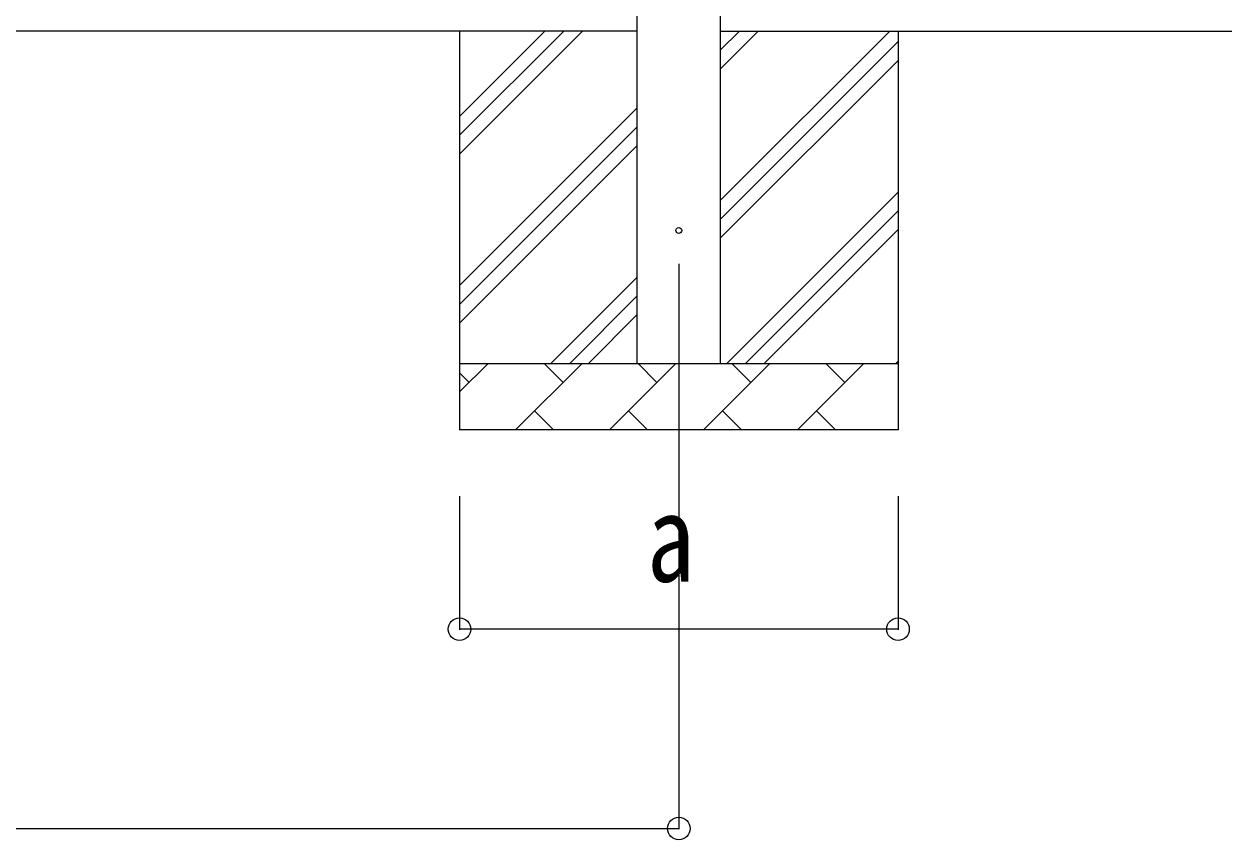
# Model space of a CAD drawing. Units: millimetres, scale not verified. Extents: x -16820 to 16820, y -11880 to 11880.
# Drawn here: x -12571 to -10753, y -6384 to -5157 of the extents above; entities that cross this region are included whole.
import ezdxf
from ezdxf.enums import TextEntityAlignment as Align

# ---------------------------------------------------------------- set-up
doc = ezdxf.new("R2010")
doc.units = ezdxf.units.MM
doc.header["$LTSCALE"] = 50
for name, color, linetype in [('0-3_YKK_12', 2, 'Continuous'), ('0-4_YKK_13', 4, 'Continuous'), ('0-5_YKK_A1', 4, 'Continuous'), ('0-6_YKK_D', 6, 'Continuous')]:
    doc.layers.add(name, color=color, linetype=linetype)
doc.styles.add('ＭＳ ゴシック', font='')
doc.styles.get('ＭＳ ゴシック').set_extended_font_data('MS Gothic')

msp = doc.modelspace()

# ---------------------------------------------------------------- linework, layer by layer
at = {"layer": '0-3_YKK_12'}
msp.add_line((-11585.42, -5517), (-11585.42, -6017), dxfattribs=at)
at = {"layer": '0-4_YKK_13'}
msp.add_circle((-11585.42, -5467), 4.5, dxfattribs=at)
at = {"layer": '0-5_YKK_A1'}
for p, q in [((-11647.92, -5667), (-11647.92, -2867)), ((-11522.92, -2867), (-11522.92, -5667)), ((-11647.92, -5167), (-14395.92, -5167)), ((-11915.42, -5167), (-11915.42, -5767)), ((-11915.42, -5352.05), (-11730.37, -5167)), ((-11915.42, -5323.77), (-11758.65, -5167)), ((-11915.42, -5295.48), (-11786.94, -5167)), ((-11522.92, -5167), (-10752.92, -5167)), ((-11522.92, -5422.1), (-11267.82, -5167)), ((-11522.92, -5224.11), (-11465.81, -5167)), ((-11522.92, -5195.82), (-11494.1, -5167)), ((-11255.42, -5167), (-11255.42, -5767)), ((-11522.92, -5450.38), (-11255.42, -5182.88)), ((-11522.92, -5478.67), (-11255.42, -5211.17)), ((-11915.42, -5550.04), (-11647.92, -5282.54)), ((-11915.42, -5578.32), (-11647.92, -5310.82)), ((-11915.42, -5606.61), (-11647.92, -5339.11)), ((-11513.26, -5667), (-11255.42, -5409.16)), ((-11484.98, -5667), (-11255.42, -5437.44)), ((-11456.69, -5667), (-11255.42, -5465.73)), ((-11777.82, -5667), (-11647.92, -5537.1)), ((-11749.54, -5667), (-11647.92, -5565.38)), ((-11721.25, -5667), (-11647.92, -5593.67)), ((-11915.42, -5667), (-11255.42, -5667)), ((-11915.42, -5709.89), (-11872.53, -5667)), ((-11831.11, -5767), (-11731.11, -5667)), ((-11759.66, -5695.55), (-11788.21, -5667)), ((-11689.68, -5767), (-11589.68, -5667)), ((-11618.24, -5695.55), (-11646.79, -5667)), ((-11548.26, -5767), (-11448.26, -5667)), ((-11476.82, -5695.55), (-11505.37, -5667)), ((-11406.84, -5767), (-11306.84, -5667)), ((-11335.4, -5695.55), (-11363.95, -5667)), ((-11258.71, -5667), (-11255.42, -5663.72)), ((-11901.08, -5695.55), (-11915.42, -5681.21)), ((-11802.55, -5738.45), (-11774, -5767)), ((-11661.13, -5738.45), (-11632.58, -5767)), ((-11519.71, -5738.45), (-11491.16, -5767)), ((-11378.29, -5738.45), (-11349.74, -5767)), ((-11255.42, -5767), (-11915.42, -5767))]:
    msp.add_line(p, q, dxfattribs=at)
at = {"layer": '0-6_YKK_D'}
for p, q in [((-11915.42, -5867), (-11915.42, -6068)), ((-11585.42, -5867), (-11585.42, -6368)), ((-11255.42, -5867), (-11255.42, -6068)), ((-11255.42, -6067), (-11915.42, -6067)), ((-14458.42, -6367), (-11585.42, -6367))]:
    msp.add_line(p, q, dxfattribs=at)
for centre in [(-11915.42, -6067), (-11255.42, -6067), (-11585.42, -6367)]:
    msp.add_circle(centre, 17, dxfattribs=at)

# ---------------------------------------------------------------- texts
at = {"layer": '0-6_YKK_D', "style": 'ＭＳ ゴシック', "width": 0.8}
msp.add_text('a', height=132, dxfattribs=at).set_placement((-11633.42, -6035), align=Align.BOTTOM_LEFT)

doc.saveas('drawing.dxf')
